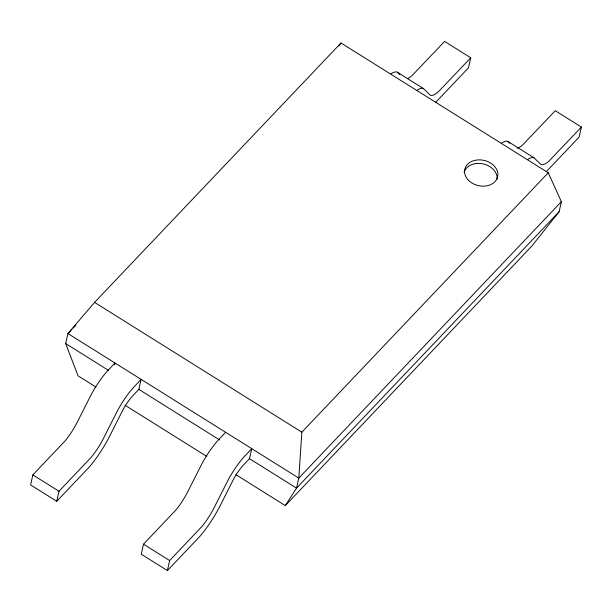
<?xml version="1.0" encoding="UTF-8"?>
<svg xmlns="http://www.w3.org/2000/svg" width="612" height="612" viewBox="0 0 612 612"><rect width="100%" height="100%" fill="white"/><g stroke="black" fill="none" stroke-linecap="round" stroke-linejoin="round"><path stroke-width="0.92" d="M95.847 386.968L78.03 375.814L65.668 343.554L67.924 333.548L94.577 302.389L340.983 42.985L548.26 172.775L301.854 432.179L298.801 478.11L296.545 488.124L285.307 505.604L235.918 474.675M114.559 364.821L114.972 363.008L107.345 371.086A35.932 9.593 -57.9 0 0 91.318 394.403L76.561 423.542A30.233 8.071 -57.9 0 1 65.43 440.518L32.857 474.904L30.6 484.918L56.74 501.282L89.559 466.734A46.237 12.347 -57.9 0 0 109.816 435.843L122.362 410.981A19.913 5.317 -57.9 0 1 132.888 395.666L138.855 389.385L141.112 379.371L133.477 387.45A35.932 9.593 -57.9 0 0 117.458 410.774L102.701 439.906A30.233 8.071 -57.9 0 1 91.563 456.881L58.997 491.275L56.74 501.282M225.621 432.286L217.994 440.372A35.932 9.593 -57.9 0 0 201.968 463.689L187.211 492.821A30.233 8.071 -57.9 0 1 176.072 509.804L143.506 544.19L141.25 554.204L167.382 570.568L200.208 536.013A46.237 12.347 -57.9 0 0 220.465 505.122L233.004 480.267A19.913 5.317 -57.9 0 1 243.53 464.952L249.497 458.663L251.754 448.657L244.127 456.736A35.932 9.593 -57.9 0 0 228.108 480.053L213.351 509.192A30.233 8.071 -57.9 0 1 202.212 526.167L169.639 560.554L167.382 570.568M407.34 78.65A30.233 8.071 -57.9 0 0 412.098 75.559L444.618 41.432L470.75 57.796L468.494 67.81L435.675 102.365M285.307 505.604L531.713 246.2L559.116 211.706L561.372 201.692L548.26 172.775M517.201 148.203A30.233 8.071 -57.9 0 0 522.747 144.845L555.26 110.718L581.4 127.082L579.143 137.096L546.325 171.643M338.773 45.969L340.983 42.985M71.872 329.394L67.924 333.548L298.801 478.11L561.372 201.692M73.188 328.009L75.811 325.24M470.75 57.796L438.238 91.93A30.233 8.071 -57.9 0 1 430.205 95.128L423.489 88.602L397.349 72.231A35.932 9.593 -57.9 0 0 391.099 73.723M581.4 127.082L548.888 161.208A30.233 8.071 -57.9 0 1 540.855 164.406L534.138 157.881L507.998 141.517A35.932 9.593 -57.9 0 0 501.748 143.009M559.116 211.706L296.545 488.124L249.558 458.702M94.577 302.389L301.854 432.179M65.668 343.554L108.607 370.444M138.58 389.209L219.586 439.936M124.993 405.221L206.772 456.422M32.857 474.904L58.997 491.275M143.506 544.19L169.639 560.554M507.998 141.517L509.819 143.208M397.349 72.231L399.804 74.557M464.087 172.377A16.853 12.928 12.7 0 1 482.776 163.825A16.853 12.928 12.7 0 1 497.043 179.041M417.239 90.094A35.932 9.593 -57.9 0 1 423.489 88.602M527.888 159.372A35.932 9.593 -57.9 0 1 534.138 157.881M468.54 180.364A16.853 12.928 12.7 0 0 496.944 178.765A16.853 12.928 12.7 0 0 478.14 159.893A16.853 12.928 12.7 0 0 468.54 180.364"/></g></svg>
